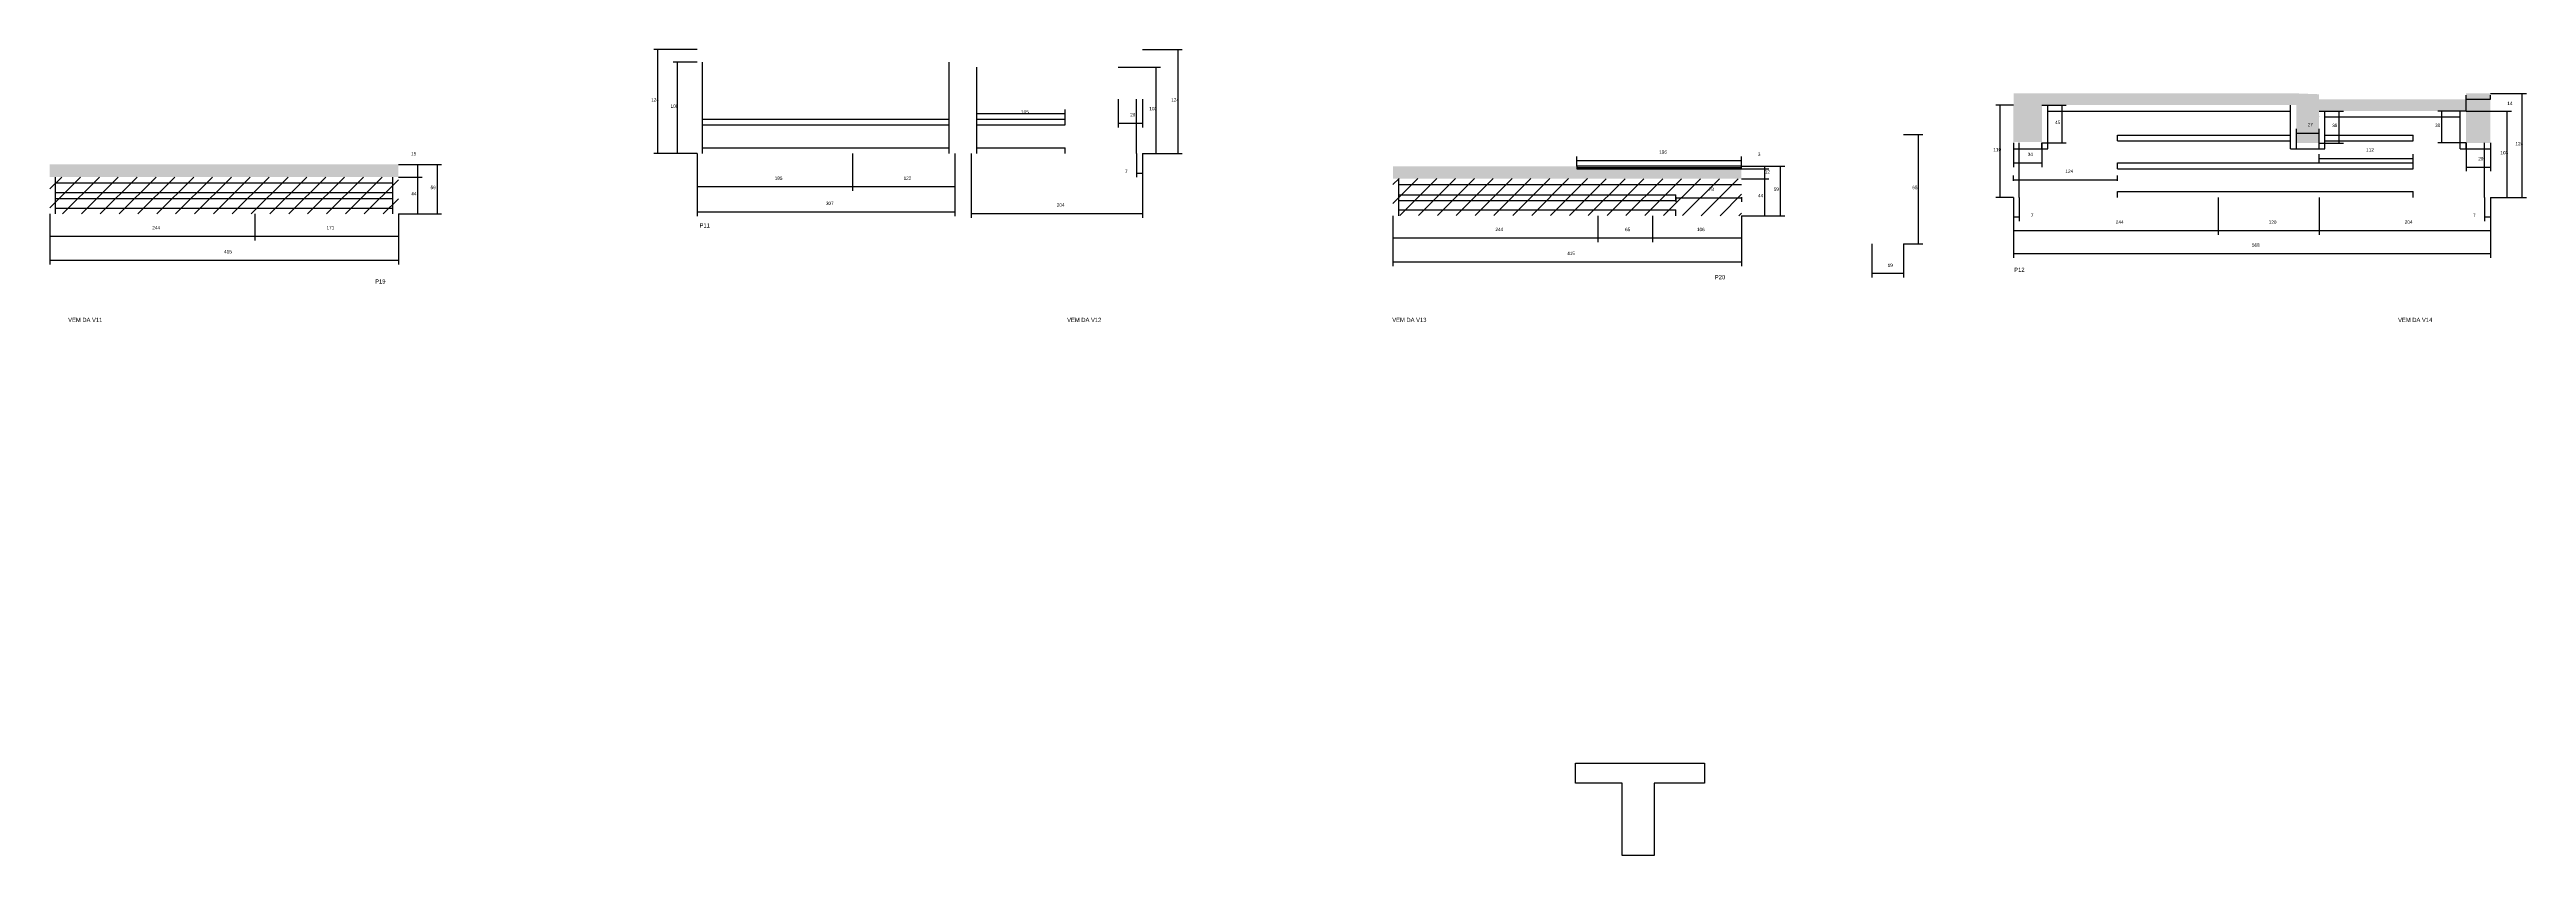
# Model space of a CAD drawing. Header units: metres. Extents: x -65046 to 21926, y -45195 to 1016.
# Drawn here: x 18976 to 21926, y -811 to 150 of the extents above; entities that cross this region are included whole.
import ezdxf

# ---------------------------------------------------------------- set-up
doc = ezdxf.new("R2010")
doc.units = ezdxf.units.M
for name, color, linetype in [('CONCRETO', 251, 'Continuous'), ('COTA', 241, 'Continuous'), ('NOMENCLATURA', 7, 'Continuous'), ('Painéis', 200, 'Continuous'), ('REAPROVEITAMENTO', 251, 'Continuous'), ('SARR_2.2x7', 40, 'Continuous'), ('SARR_EDITAR', 141, 'Continuous'), ('Texto Seção', 7, 'Continuous')]:
    doc.layers.add(name, color=color, linetype=linetype)

msp = doc.modelspace()

# ---------------------------------------------------------------- hatches: boundary and pattern name
at = {"layer": 'COTA'}
h = msp.add_hatch(dxfattribs=at)
h.set_pattern_fill('AR-CONC', scale=0.03)
h.paths.add_polyline_path([(21651.6, 83.3), (21348.6, 83.3), (21348.6, 83.3), (21348.6, 39.3), (21348.6, 39.3), (21314.6, 39.3), (21314.6, 39.3), (21314.8, 97.3), (21314.8, 97.3), (21651.6, 97.3), (21651.6, 97.3), (21651.6, 83.3)])
h = msp.add_hatch(dxfattribs=at)
h.set_pattern_fill('AR-CONC', scale=0.03)
h.paths.add_polyline_path([(21853.6, 76.3), (21678.6, 76.3), (21678.6, 76.3), (21678.6, 38.2), (21678.6, 38.2), (21651.6, 38.2), (21651.6, 38.2), (21651.6, 97.3), (21651.6, 97.3), (21678.6, 96.3), (21678.6, 96.3), (21678.6, 90.3), (21678.6, 90.3), (21853.6, 90.3), (21853.6, 90.3), (21853.6, 97.3), (21853.6, 97.3), (21882.6, 97.3), (21882.6, 97.3), (21882.6, 38.3), (21882.6, 38.3), (21853.6, 38.3), (21853.6, 38.3), (21853.6, 76.3)])
h = msp.add_hatch(dxfattribs=at)
h.set_pattern_fill('AR-CONC', scale=0.03)
h.paths.add_polyline_path([(19391.5, 12.7), (18976.4, 12.7), (18976.4, 12.7), (18976.7, -2.3), (18976.7, -2.3), (19391.8, -2.3), (19391.8, -2.3), (19391.5, 12.7)])
h = msp.add_hatch(dxfattribs=at)
h.set_pattern_fill('AR-CONC', scale=0.03)
h.paths.add_polyline_path([(20794.9, 7.6), (20990.9, 7.6), (20990.9, 7.6), (20990.9, -4.4), (20990.9, -4.4), (20575.9, -4.4), (20575.9, -4.4), (20575.9, 10.6), (20575.9, 10.6), (20794.9, 10.6), (20794.9, 10.6), (20794.9, 7.6)])
at = {"layer": 'REAPROVEITAMENTO'}
h = msp.add_hatch(dxfattribs=at)
h.set_pattern_fill('ANSI31', scale=5)
h.paths.add_polyline_path([(19391.7, -46.3), (19391.7, -2.3), (19391.7, -2.3), (18976.7, -2.3), (18976.7, -2.3), (18976.7, -46.3), (18976.7, -46.3), (19391.7, -46.3)])
h = msp.add_hatch(dxfattribs=at)
h.set_pattern_fill('ANSI31', scale=5)
h.paths.add_polyline_path([(20575.9, -48.1), (20575.9, -4.1), (20575.9, -4.1), (20990.9, -4.4), (20990.9, -4.4), (20990.9, -48.4), (20990.9, -48.4), (20575.9, -48.1)])

# ---------------------------------------------------------------- linework, layer by layer
at = {"layer": 'CONCRETO'}
msp.add_lwpolyline([(20793.3, -724.6), (20793.3, -700.6), (20946.9, -700.6), (20946.9, -724.6), (20886.9, -724.6), (20886.9, -810.6), (20848.9, -810.6), (20848.9, -724.6)], close=True, dxfattribs=at)
at = {"layer": 'COTA'}
for p, q in [((19747.3, 149.6), (19695.8, 149.6)), ((19700.8, 25.6), (19700.8, 149.6)), ((19747.3, 134.6), (19718.9, 134.6)), ((19723.9, 25.6), (19723.9, 134.6)), ((20248.6, 128.6), (20299, 128.6)), ((20294, 25.6), (20294, 128.6)), ((21853.6, 76.3), (21853.6, 95.3)), ((21853.6, 90.3), (21882.6, 90.3)), ((21882.6, 90.3), (21882.6, 95.3)), ((21314.6, 83.3), (21293.9, 83.3)), ((21298.9, -26.7), (21298.9, 83.3)), ((21853.6, 76.3), (21907.7, 76.3)), ((21902.7, -26.7), (21902.7, 76.3)), ((21183.8, 48.2), (21206.8, 48.2)), ((21201.8, -81.8), (21201.8, 48.2)), ((19391.7, 12.7), (19420.1, 12.7)), ((19391.7, 12.7), (19443.2, 12.7)), ((19415.1, -2.3), (19415.1, 12.7)), ((19438.2, -46.3), (19438.2, 12.7)), ((19747.3, 25.6), (19695.8, 25.6)), ((19747.3, 25.6), (19718.9, 25.6)), ((19747.3, 25.6), (19747.3, -18.8)), ((19747.3, 25.6), (19747.3, -48.9)), ((19932.3, 25.6), (19932.3, -18.8)), ((19932.3, 25.6), (19932.3, -18.8)), ((20054.3, 25.6), (20054.3, -18.8)), ((20054.3, 25.6), (20054.3, -48.9)), ((20073.6, 25.6), (20073.6, -50.8)), ((20270.6, 25.6), (20270.6, -2.6)), ((20270.6, 2.4), (20277.6, 2.4)), ((20277.6, 25.6), (20277.6, -50.8)), ((20277.6, 25.6), (20299, 25.6)), ((20277.6, 25.6), (20277.6, -2.6)), ((20794.9, 10.6), (20794.9, 22.3)), ((20794.9, 17.3), (20990.9, 17.3)), ((20990.9, 10.6), (20990.9, 22.3)), ((20990.9, 10.6), (21042.4, 10.6)), ((20990.9, 10.6), (21023.6, 10.6)), ((20990.9, 7.6), (21023.6, 7.6)), ((20990.9, 7.6), (21023.6, 7.6)), ((21018.6, 7.6), (21018.6, 10.6)), ((21018.6, -4.4), (21018.6, 7.6)), ((21037.4, -48.4), (21037.4, 10.6)), ((21678.6, 14.4), (21678.6, 24.9)), ((21678.6, 19.9), (21790.6, 19.9)), ((21790.6, 14.4), (21790.6, 24.9)), ((19391.7, -2.3), (19420.1, -2.3)), ((19391.7, -2.3), (19420.1, -2.3)), ((19415.1, -46.3), (19415.1, -2.3)), ((19747.3, -13.8), (19932.3, -13.8)), ((19932.3, -13.8), (20054.3, -13.8)), ((20912.9, -26.4), (20912.9, -32)), ((20912.9, -27), (20990.9, -27)), ((20990.9, -4.4), (21023.6, -4.4)), ((20990.9, -4.4), (21023.6, -4.4)), ((20990.9, -26.4), (20990.9, -32)), ((21018.6, -48.4), (21018.6, -4.4)), ((21314.6, -26.7), (21293.9, -26.7)), ((21314.6, -26.7), (21314.6, -71.1)), ((21314.6, -26.7), (21314.6, -54.9)), ((21321.6, -26.7), (21321.6, -54.9)), ((21558.6, -26.7), (21558.6, -71.1)), ((21558.6, -26.7), (21558.6, -71.1)), ((21678.6, -26.7), (21678.6, -71.1)), ((21875.6, -26.7), (21875.6, -54.9)), ((21882.6, -26.7), (21907.7, -26.7)), ((21882.6, -26.7), (21882.6, -54.9)), ((18976.7, -46.3), (18976.7, -77.9)), ((18976.7, -46.3), (18976.7, -106.4)), ((19220.7, -46.3), (19220.7, -77.9)), ((19220.7, -46.3), (19220.7, -77.9)), ((19391.7, -46.3), (19391.7, -77.9)), ((19391.7, -46.3), (19391.7, -106.4)), ((19391.7, -46.3), (19420.1, -46.3)), ((19391.7, -46.3), (19443.2, -46.3)), ((19747.3, -43.9), (20054.3, -43.9)), ((20073.6, -45.8), (20277.6, -45.8)), ((20575.9, -48.4), (20575.9, -79.9)), ((20575.9, -48.4), (20575.9, -108.4)), ((20819.9, -48.4), (20819.9, -79.9)), ((20819.9, -48.4), (20819.9, -79.9)), ((20884.9, -48.4), (20884.9, -79.9)), ((20884.9, -48.4), (20884.9, -79.9)), ((20990.9, -48.4), (20990.9, -79.9)), ((20990.9, -48.4), (20990.9, -108.4)), ((20990.9, -48.4), (21023.6, -48.4)), ((20990.9, -48.4), (21042.4, -48.4)), ((21314.6, -49.9), (21321.6, -49.9)), ((21875.6, -49.9), (21882.6, -49.9)), ((18976.7, -72.9), (19220.7, -72.9)), ((19220.7, -72.9), (19391.7, -72.9)), ((20575.9, -74.9), (20819.9, -74.9)), ((20819.9, -74.9), (20884.9, -74.9)), ((20884.9, -74.9), (20990.9, -74.9)), ((21145.9, -81.8), (21145.9, -122)), ((21183.8, -81.8), (21183.8, -122)), ((21183.8, -81.8), (21206.8, -81.8)), ((21314.6, -66.1), (21558.6, -66.1)), ((21558.6, -66.1), (21678.6, -66.1)), ((18976.7, -101.4), (19391.7, -101.4)), ((20575.9, -103.4), (20990.9, -103.4)), ((21145.9, -117), (21183.8, -117))]:
    msp.add_line(p, q, dxfattribs=at)
at = {"layer": 'Painéis'}
for p, q in [((20277.6, 149.6), (20325, 149.6)), ((20320, 25.6), (20320, 149.6)), ((20248.6, 90.6), (20248.6, 56.8)), ((20277.6, 90.6), (20277.6, 56.8)), ((21882.6, 97.3), (21925.5, 97.3)), ((21920.5, -26.7), (21920.5, 97.3)), ((20080.6, 66.7), (20080.6, 78.2)), ((20080.6, 73.2), (20185.6, 73.2)), ((20185.6, 66.7), (20185.6, 78.2)), ((20248.6, 61.8), (20277.6, 61.8)), ((21348.6, 83.3), (21377.5, 83.3)), ((21372.5, 38.3), (21372.5, 83.3)), ((21678.6, 76.3), (21707.5, 76.3)), ((21702.5, 38.2), (21702.5, 76.3)), ((21853.6, 76.3), (21819.8, 76.3)), ((21824.8, 38.3), (21824.8, 76.3)), ((21314.6, 38.3), (21314.6, 9.4)), ((21348.6, 38.3), (21377.5, 38.3)), ((21348.6, 38.3), (21348.6, 9.4)), ((21651.6, 38.2), (21651.6, 55)), ((21651.6, 50), (21678.6, 50)), ((21678.6, 38.2), (21678.6, 55)), ((21678.6, 38.2), (21707.5, 38.2)), ((21853.6, 38.3), (21819.8, 38.3)), ((21853.6, 38.3), (21853.6, 4.5)), ((21882.6, 38.3), (21882.6, 4.5)), ((20277.6, 25.6), (20325, 25.6)), ((21314.6, 14.4), (21348.6, 14.4)), ((21853.6, 9.5), (21882.6, 9.5)), ((21314.6, -6.9), (21314.6, -0.5)), ((21314.6, -5.5), (21438.6, -5.5)), ((21314.6, -26.7), (21314.6, -98.5)), ((21438.6, -6.9), (21438.6, -0.5)), ((21678.6, -26.7), (21678.6, -71.1)), ((21882.6, -26.7), (21925.5, -26.7)), ((21882.6, -26.7), (21882.6, -71.1)), ((21882.6, -26.7), (21882.6, -98.5)), ((21678.6, -66.1), (21882.6, -66.1)), ((21314.6, -93.5), (21882.6, -93.5))]:
    msp.add_line(p, q, dxfattribs=at)
msp.add_lwpolyline([(20990.9, 10.6), (20794.9, 10.6), (20794.9, 7.6), (20990.9, 7.6)], close=True, dxfattribs=at)
at = {"layer": 'SARR_2.2x7'}
for p, q in [((19753.8, 25.6), (19753.8, 134.6)), ((20047.4, 25.6), (20047.4, 134.6)), ((20080.6, 25.6), (20080.6, 128.6)), ((20270.6, 25.6), (20270.6, 90.6)), ((19753.8, 66.7), (19932.3, 66.7)), ((19753.8, 59.7), (19932.3, 59.7)), ((19932.3, 66.7), (20047.4, 66.7)), ((19932.3, 59.7), (20047.4, 59.7)), ((20080.6, 66.7), (20185.6, 66.7)), ((20080.6, 59.7), (20185.6, 59.7)), ((20185.6, 59.7), (20185.6, 66.7)), ((21355.6, 31.3), (21355.6, 83.3)), ((21355.6, 76.3), (21558.6, 76.3)), ((21558.6, 76.3), (21644.7, 76.3)), ((21644.7, 31.2), (21644.7, 83.3)), ((21678.6, 69.3), (21678.6, 69.3)), ((21685.6, 31.2), (21685.6, 76.3)), ((21685.6, 69.3), (21846.6, 69.3)), ((21846.6, 31.3), (21846.6, 76.3)), ((19753.8, 32.6), (19932.3, 32.6)), ((19932.3, 32.6), (20047.4, 32.6)), ((20080.6, 32.6), (20185.6, 32.6)), ((20185.6, 25.6), (20185.6, 32.6)), ((21314.6, 31.3), (21348.6, 31.3)), ((21321.6, -26.7), (21321.6, 38.3)), ((21348.6, 31.3), (21348.6, 38.3)), ((21348.6, 31.3), (21355.6, 31.3)), ((21438.6, 47.7), (21558.6, 47.7)), ((21438.6, 40.7), (21438.6, 47.7)), ((21438.6, 40.7), (21558.6, 40.7)), ((21558.6, 47.7), (21644.7, 47.7)), ((21558.6, 40.7), (21644.7, 40.7)), ((21644.6, 31.2), (21651.6, 31.2)), ((21651.6, 31.2), (21651.6, 38.2)), ((21651.6, 35.7), (21651.7, 35.7)), ((21651.6, 31.2), (21678.6, 31.2)), ((21678.6, 42.7), (21678.6, 42.7)), ((21678.6, 31.2), (21678.6, 38.2)), ((21678.6, 35.7), (21678.6, 35.7)), ((21678.6, 31.2), (21685.6, 31.2)), ((21685.6, 47.7), (21790.6, 47.7)), ((21685.6, 40.7), (21790.6, 40.7)), ((21790.6, 40.7), (21790.6, 47.7)), ((21846.6, 31.3), (21853.6, 31.3)), ((21853.6, 31.3), (21853.6, 38.3)), ((21853.6, 31.3), (21882.6, 31.3)), ((21875.6, -26.7), (21875.6, 38.3)), ((21438.6, 14.4), (21558.6, 14.4)), ((21438.6, 7.4), (21438.6, 14.4)), ((21438.6, 7.4), (21558.6, 7.4)), ((21558.6, 14.4), (21678.6, 14.4)), ((21558.6, 7.4), (21678.6, 7.4)), ((21678.6, 14.4), (21790.6, 14.4)), ((21678.6, 7.4), (21790.6, 7.4)), ((21790.6, 7.4), (21790.6, 14.4)), ((18983.6, -46.3), (18983.6, -2.3)), ((18983.6, -9.3), (19220.7, -9.3)), ((18983.6, -20.8), (19220.7, -20.8)), ((18983.6, -27.8), (19220.7, -27.8)), ((19220.7, -9.3), (19385.2, -9.3)), ((19220.7, -20.8), (19385.2, -20.8)), ((19220.7, -27.8), (19385.2, -27.8)), ((19385.2, -46.3), (19385.2, -2.3)), ((20582.8, -48.4), (20582.8, -4.4)), ((20582.8, -11.4), (20819.9, -11.4)), ((20582.8, -23.4), (20819.9, -23.4)), ((20819.9, -11.4), (20884.9, -11.4)), ((20819.9, -23.4), (20884.9, -23.4)), ((20884.9, -11.4), (20990.9, -11.4)), ((20884.9, -23.4), (20912.9, -23.4)), ((20912.9, -30.4), (20912.9, -23.4)), ((21438.6, -19.7), (21558.6, -19.7)), ((21438.6, -26.7), (21438.6, -19.7)), ((21558.6, -19.7), (21678.6, -19.7)), ((21678.6, -19.7), (21790.6, -19.7)), ((21790.6, -26.7), (21790.6, -19.7)), ((18983.6, -39.3), (19220.7, -39.3)), ((19220.7, -39.3), (19385.2, -39.3)), ((20582.8, -30.4), (20819.9, -30.4)), ((20582.8, -41.4), (20819.9, -41.4)), ((20819.9, -30.4), (20884.9, -30.4)), ((20819.9, -41.4), (20884.9, -41.4)), ((20884.9, -30.4), (20912.9, -30.4)), ((20884.9, -41.4), (20912.9, -41.4)), ((20912.9, -48.4), (20912.9, -41.4))]:
    msp.add_line(p, q, dxfattribs=at)
at = {"layer": 'SARR_EDITAR'}
msp.add_line((20794.9, 9.1), (20990.9, 9.1), dxfattribs=at)

# ---------------------------------------------------------------- texts
at = {"layer": 'COTA'}
for s, p in [('124', (19692.7, 87.6)), ('109', (19715.8, 80.1)), ('103', (20285.8, 77.1)), ('14', (21902.7, 83.3)), ('110', (21290.8, 28.3)), ('112', (21734.6, 28)), ('15', (19406.9, 23.4)), ('7', (20256.8, 2.4)), ('196', (20892.9, 25.4)), ('3', (21010.4, 22.8)), ('12', (21018.6, 1.6)), ('103', (21894.4, 24.8)), ('44', (19407, -24.3)), ('59', (19430, -16.8)), ('185', (19839.8, -5.7)), ('122', (19993.3, -5.7)), ('78', (20951.9, -18.9)), ('44', (21010.6, -26.4)), ('59', (21029.2, -18.9)), ('65', (21194.3, -16.8)), ('307', (19900.8, -35.7)), ('204', (20175.6, -37.7)), ('7', (21335.4, -49.9)), ('244', (21436.6, -58)), ('120', (21618.6, -58)), ('7', (21861.9, -49.9)), ('244', (19098.7, -64.8)), ('171', (19306.2, -64.8)), ('244', (20697.9, -66.8)), ('65', (20852.4, -66.8)), ('106', (20937.9, -66.8)), ('415', (19184.2, -93.3)), ('415', (20783.4, -95.3)), ('19', (21164.9, -109.5))]:
    msp.add_text(s, height=4, dxfattribs=at).set_placement(p)
at = {"layer": 'NOMENCLATURA'}
for s, p in [('P11', (19750.4, -62.5)), ('P12', (21315.6, -115.4)), ('P19', (19364.1, -129.3)), ('P20', (20959.2, -124.1))]:
    msp.add_text(s, height=5, dxfattribs=at).set_placement(p)
at = {"layer": 'Painéis'}
for s, p in [('124', (20311.9, 87.6)), ('105', (20133.1, 73.2)), ('29', (20263.1, 69.9)), ('45', (21364.3, 60.8)), ('27', (21665.1, 58.1)), ('38', (21694.2, 57.2)), ('38', (21816.6, 57.3)), ('124', (21912.4, 35.3)), ('34', (21331.6, 22.6)), ('124', (21376.6, 2.6)), ('29', (21868.1, 17.5)), ('204', (21780.6, -58)), ('568', (21598.6, -85.4))]:
    msp.add_text(s, height=4, dxfattribs=at).set_placement(p)
at = {"layer": 'Texto Seção'}
for s, p in [('VEM DA V11', (18998.6, -175)), ('VEM DA V12', (20188, -175)), ('VEM DA V13', (20575.1, -175)), ('VEM DA V14', (21772.7, -175))]:
    msp.add_text(s, height=5, dxfattribs=at).set_placement(p)

doc.saveas('drawing.dxf')
